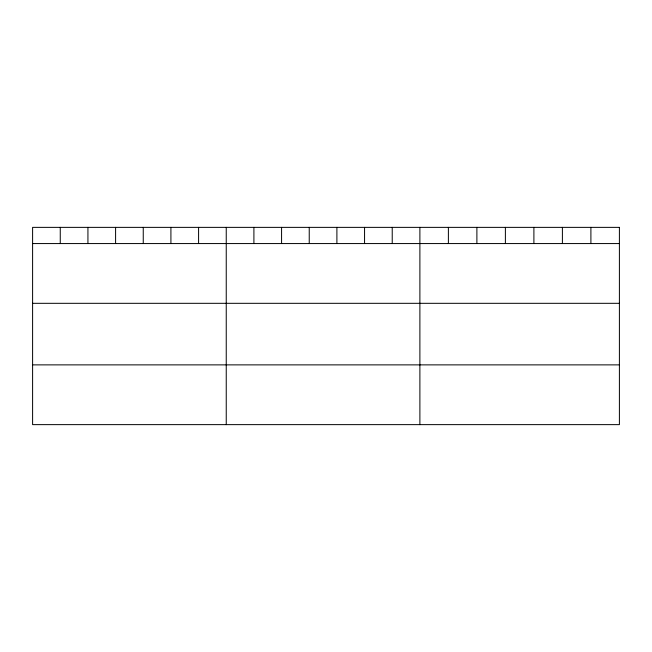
<?xml version="1.0" encoding="UTF-8"?>
<svg xmlns="http://www.w3.org/2000/svg" width="652" height="652" viewBox="0 0 652 652"><rect width="100%" height="100%" fill="white"/><g stroke="black" fill="none" stroke-linecap="round" stroke-linejoin="round"><path stroke-width="0.98" d="M32.6 243.563L619.4 243.563M32.6 303.319L619.4 303.319M32.6 364.875L619.4 364.875M590.899 227.369L590.899 243.563M562.399 227.369L562.399 243.563M533.898 227.369L533.898 243.563M505.39 227.369L505.39 243.563M476.889 227.369L476.889 243.563M448.389 227.369L448.389 243.563M419.888 227.369L419.888 424.631M392.227 227.369L392.227 243.563M364.558 227.369L364.558 243.563M336.897 227.369L336.897 243.563M309.235 227.369L309.235 243.563M281.574 227.369L281.574 243.563M253.905 227.369L253.905 243.563M226.244 227.369L226.244 424.631M198.583 227.369L198.583 243.563M170.914 227.369L170.914 243.563M143.253 227.369L143.253 243.563M115.591 227.369L115.591 243.563M87.93 227.369L87.93 243.563M60.261 227.369L60.261 243.563M619.4 227.369L32.6 227.369L32.6 424.631L619.4 424.631L619.4 227.369"/></g></svg>
